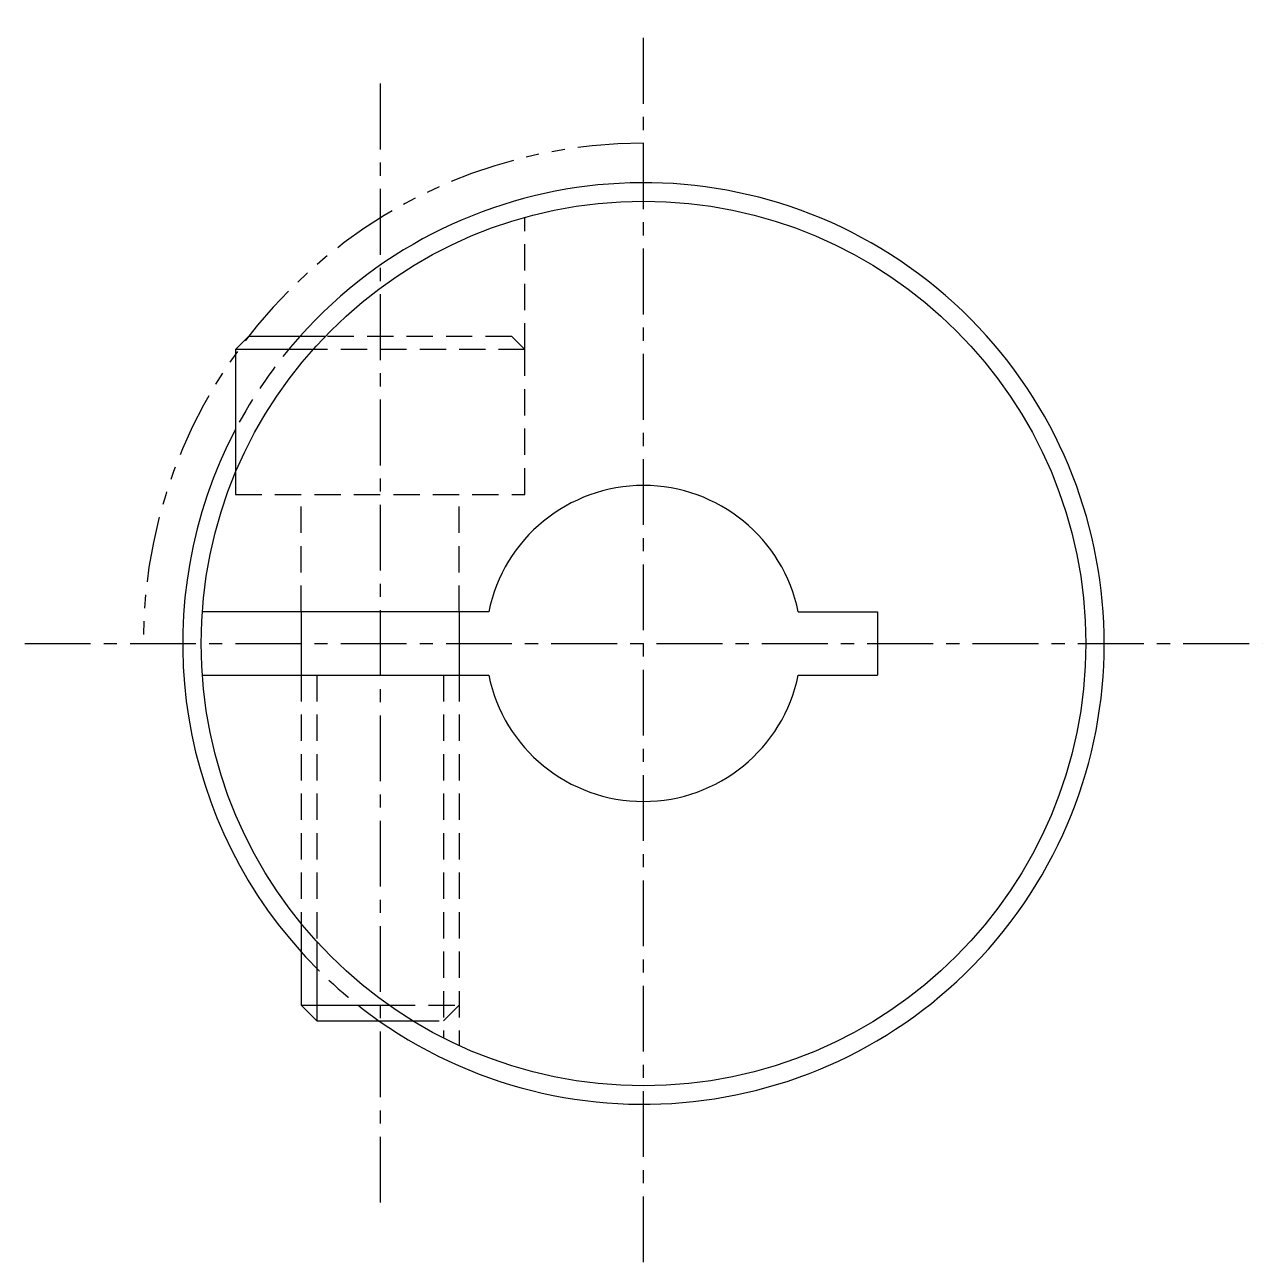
# Model space of a CAD drawing. Extents: x -133.5 to -57.1, y 10.7 to 62.4.
# Drawn here: x -80.6 to -57.1, y 38.91 to 62.41 of the extents above; entities that cross this region are included whole.
import ezdxf

# ---------------------------------------------------------------- set-up
doc = ezdxf.new("R2010")
doc.units = 0
for name, pattern in [('CENTER', [2, 1.25, -0.25, 0.25, -0.25]), ('DASHED', [0.75, 0.5, -0.25]), ('PHANTOM', [2.5, 1.25, -0.25, 0.25, -0.25, 0.25, -0.25])]:
    doc.linetypes.add(name, pattern=pattern)
doc.layers.get('0').update_dxf_attribs({"linetype": 'CONTINUOUS'})
doc.layers.add('CENTER', color=1, linetype='CENTER')

msp = doc.modelspace()

# ---------------------------------------------------------------- linework, layer by layer
at = {"color": 3, "linetype": 'DASHED'}
for p, q in [((-71.099, 56.237), (-71.099, 58.749)), ((-71.349, 56.487), (-74.895, 56.487)), ((-71.349, 56.487), (-71.099, 56.237)), ((-71.099, 56.237), (-75.126, 56.237)), ((-71.099, 53.487), (-71.099, 56.237)), ((-76.599, 53.896), (-76.599, 53.487)), ((-76.599, 53.487), (-71.099, 53.487)), ((-75.349, 51.256), (-75.349, 53.487)), ((-72.349, 51.256), (-72.349, 53.487)), ((-75.349, 50.056), (-75.349, 45.335)), ((-75.049, 50.056), (-75.049, 44.988)), ((-72.649, 50.056), (-72.649, 43.164)), ((-72.349, 50.056), (-72.349, 43.02)), ((-73.683, 43.787), (-72.349, 43.787)), ((-72.649, 43.487), (-72.349, 43.787)), ((-73.226, 43.487), (-72.649, 43.487))]:
    msp.add_line(p, q, dxfattribs=at)
at = {"color": 7, "linetype": 'CONTINUOUS'}
for p, q in [((-76.599, 56.237), (-76.349, 56.487)), ((-74.895, 56.487), (-76.349, 56.487)), ((-76.599, 56.237), (-76.599, 53.896)), ((-75.126, 56.237), (-76.599, 56.237)), ((-71.788, 51.256), (-77.227, 51.256)), ((-75.349, 51.256), (-75.349, 50.056)), ((-72.349, 51.256), (-72.349, 50.056)), ((-65.909, 51.256), (-64.408, 51.256)), ((-64.408, 51.256), (-64.408, 50.056)), ((-77.227, 50.056), (-71.788, 50.056)), ((-65.909, 50.056), (-64.408, 50.056)), ((-75.349, 45.335), (-75.349, 43.787)), ((-75.349, 43.787), (-75.049, 43.487)), ((-75.349, 43.787), (-73.683, 43.787)), ((-75.049, 43.487), (-73.226, 43.487))]:
    msp.add_line(p, q, dxfattribs=at)
at = {"color": 3, "linetype": 'CONTINUOUS'}
msp.add_line((-75.049, 44.988), (-75.049, 43.487), dxfattribs=at)
at = {"color": 7, "linetype": 'CONTINUOUS'}
msp.add_circle((-68.849, 50.656), 8.4, dxfattribs=at)
at = {"color": 3, "linetype": 'PHANTOM'}
msp.add_arc((-68.849, 50.656), 9.5, 90, 180, dxfattribs=at)
at = {"color": 7, "linetype": 'CONTINUOUS'}
for radius, start, end in [(8.75, 235.0168, 138.2106), (8.75, 152.3396, 222.0246), (3, 11.537, 168.463), (3, 191.537, 348.463)]:
    msp.add_arc((-68.849, 50.656), radius, start, end, dxfattribs=at)
at = {"color": 3, "linetype": 'DASHED'}
for start, end in [(138.2106, 152.3396), (222.0246, 235.0168)]:
    msp.add_arc((-68.849, 50.656), 8.75, start, end, dxfattribs=at)
at = {"layer": 'CENTER', "color": 1, "linetype": 'CENTER'}
for p, q in [((-68.849, 38.906), (-68.849, 62.406)), ((-73.849, 61.289), (-73.849, 40.023)), ((-80.599, 50.656), (-57.099, 50.656))]:
    msp.add_line(p, q, dxfattribs=at)

doc.saveas('drawing.dxf')
